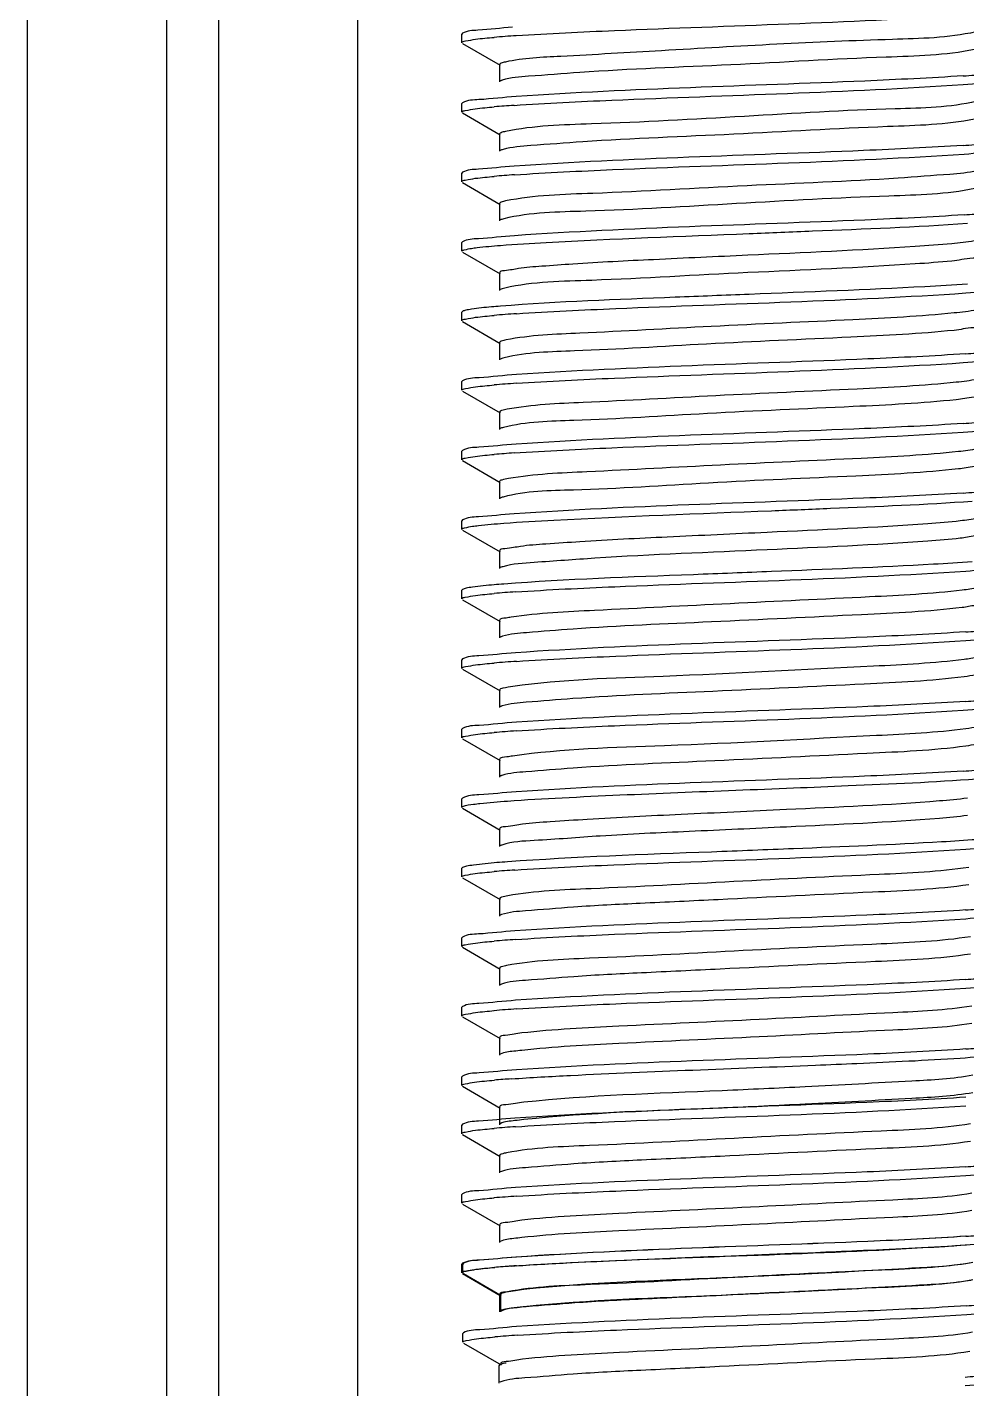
# Model space of a CAD drawing. Extents: x -409572 to -157272, y 600795 to 878326.
# Drawn here: x -397030.8 to -396829.7, y 820771.9 to 821063.4 of the extents above; entities that cross this region are included whole.
import ezdxf

# ---------------------------------------------------------------- set-up
doc = ezdxf.new("R2010")
doc.units = 0
doc.header["$LTSCALE"] = 1000
doc.header["$MEASUREMENT"] = 0
doc.layers.get('0').update_dxf_attribs({"linetype": 'CONTINUOUS'})

msp = doc.modelspace()

# ---------------------------------------------------------------- linework, layer by layer
at = {"linetype": 'CONTINUOUS'}
for p, q in [((-397030.76, 822308.34), (-397030.76, 819345.2)), ((-397000.99, 822308.34), (-397000.99, 819345.2)), ((-396989.83, 822308.34), (-396989.83, 819345.2)), ((-396960.07, 822308.34), (-396960.07, 819345.2)), ((-396937.6, 821062.09), (-396937.74, 821061.93)), ((-396937.74, 821060.07), (-396937.74, 821061.93)), ((-396937.74, 821060.07), (-396937.74, 821061.93)), ((-396937.6, 821059.91), (-396929.52, 821055.23)), ((-396929.69, 821055.42), (-396929.69, 821051.7)), ((-396937.6, 821047.21), (-396937.74, 821047.05)), ((-396937.74, 821045.19), (-396937.74, 821047.05)), ((-396937.74, 821045.19), (-396937.74, 821047.05)), ((-396937.6, 821045.03), (-396929.52, 821040.35)), ((-396929.69, 821040.54), (-396929.69, 821036.82)), ((-396937.6, 821032.33), (-396937.74, 821032.17)), ((-396937.74, 821030.31), (-396937.74, 821032.17)), ((-396937.74, 821030.31), (-396937.74, 821032.17)), ((-396937.6, 821030.14), (-396929.52, 821025.47)), ((-396929.69, 821025.65), (-396929.69, 821021.93)), ((-396937.6, 821017.45), (-396937.74, 821017.28)), ((-396937.74, 821015.42), (-396937.74, 821017.28)), ((-396937.74, 821015.42), (-396937.74, 821017.28)), ((-396937.6, 821015.26), (-396929.52, 821010.58)), ((-396929.69, 821010.77), (-396929.69, 821007.05)), ((-396937.6, 821002.56), (-396937.74, 821002.4)), ((-396937.74, 821000.54), (-396937.74, 821002.4)), ((-396937.74, 821000.54), (-396937.74, 821002.4)), ((-396937.6, 821000.38), (-396929.52, 820995.7)), ((-396929.69, 820995.89), (-396929.69, 820992.17)), ((-396937.6, 820987.68), (-396937.74, 820987.52)), ((-396937.74, 820985.66), (-396937.74, 820987.52)), ((-396937.74, 820985.66), (-396937.74, 820987.52)), ((-396937.6, 820985.49), (-396929.52, 820980.82)), ((-396929.69, 820981.01), (-396929.69, 820977.28)), ((-396937.6, 820972.8), (-396937.74, 820972.63)), ((-396937.74, 820970.77), (-396937.74, 820972.63)), ((-396937.74, 820970.77), (-396937.74, 820972.63)), ((-396937.6, 820970.61), (-396929.52, 820965.93)), ((-396929.69, 820966.12), (-396929.69, 820962.4)), ((-396937.6, 820957.91), (-396937.74, 820957.75)), ((-396937.74, 820955.89), (-396937.74, 820957.75)), ((-396937.74, 820955.89), (-396937.74, 820957.75)), ((-396937.6, 820955.73), (-396929.52, 820951.05)), ((-396929.69, 820951.24), (-396929.69, 820947.52)), ((-396937.6, 820943.03), (-396937.74, 820942.87)), ((-396937.74, 820941.01), (-396937.74, 820942.87)), ((-396937.74, 820941.01), (-396937.74, 820942.87)), ((-396937.6, 820940.84), (-396929.52, 820936.17)), ((-396929.69, 820936.36), (-396929.69, 820932.64)), ((-396937.6, 820928.15), (-396937.74, 820927.98)), ((-396937.74, 820926.12), (-396937.74, 820927.98)), ((-396937.74, 820926.12), (-396937.74, 820927.98)), ((-396937.6, 820925.96), (-396929.52, 820921.29)), ((-396929.69, 820921.47), (-396929.69, 820917.75)), ((-396937.6, 820913.26), (-396937.74, 820913.1)), ((-396937.74, 820911.24), (-396937.74, 820913.1)), ((-396937.74, 820911.24), (-396937.74, 820913.1)), ((-396937.6, 820911.08), (-396929.52, 820906.4)), ((-396929.69, 820906.59), (-396929.69, 820902.87)), ((-396937.6, 820898.38), (-396937.74, 820898.22)), ((-396937.74, 820896.36), (-396937.74, 820898.22)), ((-396937.74, 820896.36), (-396937.74, 820898.22)), ((-396937.6, 820896.2), (-396929.52, 820891.52)), ((-396929.69, 820891.71), (-396929.69, 820887.99)), ((-396937.6, 820883.5), (-396937.74, 820883.34)), ((-396937.74, 820881.48), (-396937.74, 820883.34)), ((-396937.74, 820881.48), (-396937.74, 820883.34)), ((-396937.6, 820881.31), (-396929.52, 820876.64)), ((-396929.69, 820876.82), (-396929.69, 820873.1)), ((-396929.24, 820873.42), (-396929.52, 820873.29)), ((-396937.6, 820868.62), (-396937.74, 820868.45)), ((-396937.74, 820866.59), (-396937.74, 820868.45)), ((-396937.74, 820866.59), (-396937.74, 820868.45)), ((-396937.6, 820866.43), (-396929.52, 820861.75)), ((-396929.69, 820861.94), (-396929.69, 820858.22)), ((-396929.26, 820858.52), (-396929.52, 820858.41)), ((-396937.6, 820853.73), (-396937.74, 820853.57)), ((-396937.74, 820851.71), (-396937.74, 820853.57)), ((-396937.74, 820851.71), (-396937.74, 820853.57)), ((-396937.6, 820851.55), (-396929.52, 820846.87)), ((-396929.69, 820847.06), (-396929.69, 820843.34)), ((-396937.6, 820838.85), (-396937.74, 820838.69)), ((-396937.74, 820836.83), (-396937.74, 820838.69)), ((-396937.74, 820836.83), (-396937.74, 820838.69)), ((-396937.6, 820836.66), (-396929.52, 820831.99)), ((-396929.69, 820832.18), (-396929.69, 820828.45)), ((-396937.6, 820828.53), (-396937.74, 820828.37)), ((-396937.74, 820826.51), (-396937.74, 820828.37)), ((-396937.74, 820826.51), (-396937.74, 820828.37)), ((-396937.6, 820826.35), (-396929.52, 820821.67)), ((-396929.69, 820821.86), (-396929.69, 820818.14)), ((-396929.26, 820818.44), (-396929.52, 820818.33)), ((-396937.6, 820813.65), (-396937.74, 820813.49)), ((-396937.74, 820811.63), (-396937.74, 820813.49)), ((-396937.74, 820811.63), (-396937.74, 820813.49)), ((-396937.6, 820811.46), (-396929.52, 820806.79)), ((-396929.69, 820806.97), (-396929.69, 820803.25)), ((-396937.6, 820798.77), (-396937.74, 820798.6)), ((-396937.74, 820796.74), (-396937.74, 820798.6)), ((-396937.74, 820796.74), (-396937.74, 820798.6)), ((-396937.41, 820798.77), (-396937.55, 820798.61)), ((-396937.55, 820796.75), (-396937.55, 820798.61)), ((-396937.55, 820796.75), (-396937.55, 820798.61)), ((-396937.6, 820796.58), (-396929.52, 820791.9)), ((-396937.41, 820796.58), (-396929.33, 820791.91)), ((-396929.69, 820792.09), (-396929.69, 820788.37)), ((-396929.49, 820792.1), (-396929.49, 820788.37)), ((-396929.07, 820788.68), (-396929.33, 820788.56)), ((-396937.41, 820783.89), (-396937.55, 820783.72)), ((-396937.55, 820781.86), (-396937.55, 820783.72)), ((-396937.55, 820781.86), (-396937.55, 820783.72)), ((-396937.41, 820781.7), (-396929.33, 820777.02)), ((-396929.81, 820776.85), (-396929.81, 820773.13)), ((-396929.39, 820773.43), (-396929.65, 820773.31))]:
    msp.add_line(p, q, dxfattribs=at)
for centre, radius, start, end in [((-396908.9, 820799.9), 262.24, 93.7629, 94.806), ((-396847.71, 821317.01), 264.6, 273.7391, 274.8053), ((-396909.48, 820792.32), 254.91, 93.8436, 94.8037), ((-396847.76, 821302.79), 265.27, 273.7327, 274.805), ((-396909.4, 820776.35), 256.01, 93.832, 94.8034), ((-396847.49, 821284.47), 261.81, 273.7674, 274.8061), ((-396908.81, 820739.27), 263.35, 93.7522, 94.8054), ((-396846.99, 821248.47), 255.57, 273.8366, 274.8035), ((-396908.91, 820725.62), 262.1, 93.7643, 94.806), ((-396847.72, 821242.74), 264.74, 273.7377, 274.8053), ((-396909.48, 820717.94), 254.88, 93.844, 94.8037), ((-396847.77, 821228.49), 265.38, 273.7316, 274.805), ((-396909.08, 820683.07), 260, 93.7865, 94.8061), ((-396847.04, 821189.59), 256.22, 273.8297, 274.8033), ((-396908.82, 820664.96), 263.23, 93.7533, 94.8055), ((-396846.99, 821174.09), 255.6, 273.8363, 274.8035), ((-396908.92, 820651.35), 261.96, 93.7658, 94.8061), ((-396847.73, 821168.47), 264.89, 273.7363, 274.8052), ((-396909.28, 820626.1), 257.43, 93.8141, 94.8058), ((-396847.05, 821130.15), 256.31, 273.8288, 274.8033), ((-396909.08, 820608.75), 259.9, 93.7876, 94.8061), ((-396847.04, 821115.19), 256.23, 273.8296, 274.8033), ((-396908.83, 820590.66), 263.12, 93.7545, 94.8055), ((-396846.99, 821099.71), 255.63, 273.8359, 274.8035), ((-396910.25, 820593.56), 245.28, 93.9506, 94.8036), ((-396909.08, 820568.67), 259.9, 93.7876, 94.8061), ((-396847.04, 821075.1), 256.23, 273.8296, 274.8033), ((-396908.83, 820550.58), 263.12, 93.7545, 94.8055), ((-396846.99, 821059.62), 255.63, 273.8359, 274.8035), ((-396910.25, 820553.48), 245.28, 93.9506, 94.8036), ((-396908.89, 820538.91), 259.9, 93.7876, 94.8061), ((-396846.85, 821045.34), 256.23, 273.8296, 274.8033), ((-396908.64, 820520.82), 263.12, 93.7545, 94.8055), ((-396847.17, 821030.09), 256.23, 273.8296, 274.8033)]:
    msp.add_arc(centre, radius, start, end, dxfattribs=at)
for points, knots in [([(-396926.11, 821061.58), (-396919.11, 821062.05), (-396887.22, 821063.58), (-396855.3, 821064.34), (-396830.45, 821066)], [0, 0, 0, 0, 0.219814, 1, 1, 1, 1]), ([(-396926.91, 821063.38), (-396929.38, 821063.21), (-396932.85, 821062.73), (-396936.63, 821062.65), (-396937.6, 821062.09)], [0, 0, 0, 0, 0.689661, 1, 1, 1, 1]), ([(-396937.74, 821060.07), (-396937.74, 821060.35), (-396936.29, 821060.52), (-396935.56, 821060.72), (-396934.83, 821060.82)], [0, 0, 0, 0, 0.271257, 1, 1, 1, 1]), ([(-396827.83, 821062.37), (-396833.64, 821061.07), (-396856.25, 821060.61), (-396885.75, 821058.9), (-396913.33, 821057.28), (-396924.55, 821056.76), (-396928.44, 821055.94)], [0, 0, 0, 0, 0.177164, 0.667524, 0.881863, 1, 1, 1, 1]), ([(-396828.07, 821058.6), (-396834.26, 821057.34), (-396851.78, 821056.95), (-396879.84, 821055.19), (-396905.44, 821054.32), (-396921.67, 821052.99), (-396927.28, 821052.61), (-396929.1, 821052.06)], [0, 0, 0, 0, 0.187313, 0.515693, 0.835167, 0.943815, 1, 1, 1, 1]), ([(-396928.44, 821055.94), (-396928.76, 821055.88), (-396929.13, 821055.79), (-396929.68, 821055.56), (-396929.68, 821055.42)], [0, 0, 0, 0, 0.704879, 1, 1, 1, 1]), ([(-396929.1, 821052.06), (-396929.18, 821052.03), (-396929.33, 821051.98), (-396929.47, 821051.92), (-396929.52, 821051.89)], [0, 0, 0, 0, 0.566993, 1, 1, 1, 1]), ([(-396926.57, 821046.66), (-396919.6, 821047.14), (-396887.57, 821048.68), (-396855.51, 821049.45), (-396830.49, 821051.11)], [0, 0, 0, 0, 0.218031, 1, 1, 1, 1]), ([(-396830.45, 821052.97), (-396837.48, 821052.51), (-396869.36, 821050.98), (-396901.29, 821050.22), (-396926.11, 821048.55)], [0, 0, 0, 0, 0.220557, 1, 1, 1, 1]), ([(-396830.49, 821051.11), (-396827.79, 821051.29), (-396824, 821051.82), (-396819.87, 821051.86), (-396818.82, 821052.47)], [0, 0, 0, 0, 0.69122, 1, 1, 1, 1]), ([(-396926.11, 821048.55), (-396928.77, 821048.38), (-396932.5, 821047.86), (-396936.57, 821047.81), (-396937.6, 821047.21)], [0, 0, 0, 0, 0.690963, 1, 1, 1, 1]), ([(-396937.74, 821045.19), (-396937.74, 821045.46), (-396936.32, 821045.64), (-396935.6, 821045.83), (-396934.89, 821045.92)], [0, 0, 0, 0, 0.271613, 1, 1, 1, 1]), ([(-396827.63, 821047.54), (-396833.27, 821046.14), (-396850.05, 821045.98), (-396877.42, 821044.25), (-396905.2, 821042.72), (-396922.39, 821042.32), (-396928.42, 821041.06)], [0, 0, 0, 0, 0.172802, 0.492825, 0.816897, 1, 1, 1, 1]), ([(-396828.02, 821043.73), (-396834.12, 821042.47), (-396851.46, 821042.09), (-396879.33, 821040.34), (-396904.86, 821039.43), (-396921.27, 821038.16), (-396927.01, 821037.74), (-396928.93, 821037.22)], [0, 0, 0, 0, 0.184784, 0.510672, 0.830509, 0.940967, 1, 1, 1, 1]), ([(-396928.42, 821041.06), (-396928.74, 821041), (-396929.12, 821040.91), (-396929.68, 821040.67), (-396929.68, 821040.54)], [0, 0, 0, 0, 0.705132, 1, 1, 1, 1]), ([(-396928.93, 821037.22), (-396929.05, 821037.19), (-396929.25, 821037.13), (-396929.45, 821037.05), (-396929.52, 821037.01)], [0, 0, 0, 0, 0.580357, 1, 1, 1, 1]), ([(-396830.49, 821038.09), (-396837.58, 821037.62), (-396869.6, 821036.08), (-396901.67, 821035.34), (-396926.57, 821033.64)], [0, 0, 0, 0, 0.221461, 1, 1, 1, 1]), ([(-396830.28, 821036.24), (-396827.63, 821036.42), (-396823.91, 821036.94), (-396819.85, 821036.99), (-396818.82, 821037.58)], [0, 0, 0, 0, 0.690907, 1, 1, 1, 1]), ([(-396926.57, 821033.64), (-396929.12, 821033.47), (-396932.7, 821032.97), (-396936.6, 821032.9), (-396937.6, 821032.33)], [0, 0, 0, 0, 0.690198, 1, 1, 1, 1]), ([(-396926.5, 821031.78), (-396919.5, 821032.26), (-396887.43, 821033.81), (-396855.32, 821034.56), (-396830.28, 821036.24)], [0, 0, 0, 0, 0.218602, 1, 1, 1, 1]), ([(-396937.74, 821030.31), (-396937.74, 821030.58), (-396936.31, 821030.75), (-396935.59, 821030.95), (-396934.87, 821031.04)], [0, 0, 0, 0, 0.271515, 1, 1, 1, 1]), ([(-396827.44, 821032.7), (-396829.34, 821032.18), (-396835.05, 821031.77), (-396851.41, 821030.48), (-396876.96, 821029.58), (-396904.88, 821027.83), (-396922.26, 821027.45), (-396928.39, 821026.19)], [0, 0, 0, 0, 0.058314, 0.16832, 0.488078, 0.814598, 1, 1, 1, 1]), ([(-396827.99, 821028.85), (-396834.01, 821027.59), (-396851.15, 821027.19), (-396878.87, 821025.66), (-396906.25, 821023.96), (-396923.05, 821023.76), (-396928.74, 821022.39)], [0, 0, 0, 0, 0.182564, 0.506012, 0.826068, 1, 1, 1, 1]), ([(-396928.39, 821026.19), (-396928.72, 821026.12), (-396929.11, 821026.03), (-396929.68, 821025.79), (-396929.68, 821025.65)], [0, 0, 0, 0, 0.705784, 1, 1, 1, 1]), ([(-396928.74, 821022.39), (-396928.9, 821022.35), (-396929.17, 821022.28), (-396929.43, 821022.18), (-396929.52, 821022.12)], [0, 0, 0, 0, 0.591995, 1, 1, 1, 1]), ([(-396830.28, 821023.22), (-396837.35, 821022.75), (-396869.43, 821021.21), (-396901.54, 821020.46), (-396926.5, 821018.76)], [0, 0, 0, 0, 0.220602, 1, 1, 1, 1]), ([(-396929.51, 821016.68), (-396926.23, 821016.94), (-396908.5, 821018), (-396890.74, 821018.64), (-396876.26, 821019.22)], [0, 0, 0, 0, 0.184687, 1, 1, 1, 1]), ([(-396876.26, 821019.22), (-396871.73, 821019.4), (-396856.15, 821020.04), (-396840.55, 821020.65), (-396829.51, 821021.41)], [0, 0, 0, 0, 0.290468, 1, 1, 1, 1]), ([(-396937.74, 821015.42), (-396937.74, 821015.62), (-396936.75, 821015.83), (-396936.2, 821015.97), (-396935.68, 821016.05)], [0, 0, 0, 0, 0.277625, 1, 1, 1, 1]), ([(-396926.5, 821018.76), (-396929.07, 821018.59), (-396932.67, 821018.09), (-396936.6, 821018.02), (-396937.6, 821017.45)], [0, 0, 0, 0, 0.690304, 1, 1, 1, 1]), ([(-396935.68, 821016.05), (-396935.29, 821016.11), (-396933.24, 821016.38), (-396931.18, 821016.55), (-396929.51, 821016.68)], [0, 0, 0, 0, 0.190334, 1, 1, 1, 1]), ([(-396832.89, 821017.04), (-396835.5, 821016.79), (-396850.03, 821015.73), (-396864.59, 821015.12), (-396876.53, 821014.57)], [0, 0, 0, 0, 0.179859, 1, 1, 1, 1]), ([(-396827.28, 821017.87), (-396827.56, 821017.78), (-396829.41, 821017.37), (-396831.3, 821017.2), (-396832.89, 821017.04)], [0, 0, 0, 0, 0.153321, 1, 1, 1, 1]), ([(-396876.53, 821014.57), (-396883.26, 821014.26), (-396895.72, 821013.68), (-396910.56, 821012.95), (-396920, 821012.24), (-396925.21, 821011.88), (-396927.65, 821011.32), (-396929.68, 821011.15), (-396929.68, 821010.77)], [0, 0, 0, 0, 0.37902, 0.702957, 0.82783, 0.920921, 0.978777, 1, 1, 1, 1]), ([(-396832.89, 821013.32), (-396835.5, 821013.07), (-396850.03, 821012.01), (-396864.59, 821011.4), (-396876.53, 821010.85)], [0, 0, 0, 0, 0.179859, 1, 1, 1, 1]), ([(-396826.74, 821014.49), (-396826.73, 821013.94), (-396829.92, 821013.95), (-396831.36, 821013.47), (-396832.89, 821013.32)], [0, 0, 0, 0, 0.264851, 1, 1, 1, 1]), ([(-396876.53, 821010.85), (-396887.67, 821010.34), (-396904.95, 821009.15), (-396922.49, 821008.9), (-396928.57, 821007.55)], [0, 0, 0, 0, 0.641833, 1, 1, 1, 1]), ([(-396928.57, 821007.55), (-396928.77, 821007.5), (-396929.09, 821007.42), (-396929.41, 821007.31), (-396929.52, 821007.24)], [0, 0, 0, 0, 0.600683, 1, 1, 1, 1]), ([(-396829.51, 821008.39), (-396832.56, 821008.18), (-396848.13, 821007.29), (-396863.73, 821006.7), (-396876.26, 821006.2)], [0, 0, 0, 0, 0.195815, 1, 1, 1, 1]), ([(-396829.89, 821006.5), (-396827.33, 821006.68), (-396823.73, 821007.18), (-396819.82, 821007.24), (-396818.82, 821007.82)], [0, 0, 0, 0, 0.690247, 1, 1, 1, 1]), ([(-396876.26, 821006.2), (-396881.53, 821005.99), (-396899.29, 821005.26), (-396917.05, 821004.64), (-396929.51, 821003.66)], [0, 0, 0, 0, 0.296913, 1, 1, 1, 1]), ([(-396926.05, 821002.05), (-396918.97, 821002.52), (-396886.92, 821004.06), (-396854.83, 821004.8), (-396829.89, 821006.5)], [0, 0, 0, 0, 0.220973, 1, 1, 1, 1]), ([(-396935.68, 821003.03), (-396936.09, 821002.96), (-396936.74, 821002.84), (-396937.39, 821002.68), (-396937.6, 821002.56)], [0, 0, 0, 0, 0.636492, 1, 1, 1, 1]), ([(-396929.51, 821003.66), (-396930.14, 821003.61), (-396932.2, 821003.44), (-396934.27, 821003.24), (-396935.68, 821003.03)], [0, 0, 0, 0, 0.308662, 1, 1, 1, 1]), ([(-396832.41, 821002.21), (-396839.61, 821001.48), (-396856.94, 821000.59), (-396883.65, 820999.44), (-396908.35, 820997.98), (-396923.09, 820997.47), (-396928.28, 820996.44)], [0, 0, 0, 0, 0.225861, 0.54177, 0.834708, 1, 1, 1, 1]), ([(-396826.9, 821003.14), (-396827.1, 821003.03), (-396828.93, 821002.53), (-396830.78, 821002.37), (-396832.41, 821002.21)], [0, 0, 0, 0, 0.12359, 1, 1, 1, 1]), ([(-396937.74, 821000.54), (-396937.74, 821000.82), (-396936.28, 821000.99), (-396935.55, 821001.19), (-396934.81, 821001.29)], [0, 0, 0, 0, 0.271161, 1, 1, 1, 1]), ([(-396832.41, 820998.49), (-396839.76, 820997.75), (-396857.43, 820996.84), (-396884.54, 820995.72), (-396909.19, 820994.1), (-396923.8, 820993.8), (-396928.72, 820992.63)], [0, 0, 0, 0, 0.229569, 0.549908, 0.842706, 1, 1, 1, 1]), ([(-396826.74, 820999.61), (-396826.73, 820999.09), (-396829.66, 820999.06), (-396830.99, 820998.63), (-396832.41, 820998.49)], [0, 0, 0, 0, 0.265506, 1, 1, 1, 1]), ([(-396928.28, 820996.44), (-396928.64, 820996.37), (-396929.05, 820996.28), (-396929.68, 820996.04), (-396929.68, 820995.89)], [0, 0, 0, 0, 0.707927, 1, 1, 1, 1]), ([(-396829.89, 820993.48), (-396836.88, 820993), (-396868.93, 820991.46), (-396901.02, 820990.7), (-396926.05, 820989.03)], [0, 0, 0, 0, 0.218362, 1, 1, 1, 1]), ([(-396830.46, 820991.58), (-396827.76, 820991.76), (-396823.99, 820992.28), (-396819.87, 820992.33), (-396818.82, 820992.93)], [0, 0, 0, 0, 0.691176, 1, 1, 1, 1]), ([(-396928.72, 820992.63), (-396928.88, 820992.59), (-396929.16, 820992.52), (-396929.42, 820992.41), (-396929.52, 820992.36)], [0, 0, 0, 0, 0.592962, 1, 1, 1, 1]), ([(-396926.12, 820987.16), (-396919.12, 820987.63), (-396887.23, 820989.16), (-396855.31, 820989.93), (-396830.46, 820991.58)], [0, 0, 0, 0, 0.219771, 1, 1, 1, 1]), ([(-396926.05, 820989.03), (-396928.72, 820988.85), (-396932.47, 820988.33), (-396936.56, 820988.28), (-396937.6, 820987.68)], [0, 0, 0, 0, 0.691058, 1, 1, 1, 1]), ([(-396831.95, 820987.37), (-396839, 820986.63), (-396856.17, 820985.76), (-396882.79, 820984.58), (-396907.72, 820983.16), (-396922.7, 820982.59), (-396928.06, 820981.6)], [0, 0, 0, 0, 0.220957, 0.535192, 0.830069, 1, 1, 1, 1]), ([(-396826.9, 820988.26), (-396827.08, 820988.15), (-396828.75, 820987.68), (-396830.46, 820987.53), (-396831.95, 820987.37)], [0, 0, 0, 0, 0.125811, 1, 1, 1, 1]), ([(-396937.74, 820985.66), (-396937.74, 820985.93), (-396936.29, 820986.11), (-396935.56, 820986.31), (-396934.83, 820986.4)], [0, 0, 0, 0, 0.271269, 1, 1, 1, 1]), ([(-396826.74, 820984.73), (-396826.73, 820984.25), (-396829.41, 820984.18), (-396830.65, 820983.79), (-396831.95, 820983.65)], [0, 0, 0, 0, 0.266267, 1, 1, 1, 1]), ([(-396928.06, 820981.6), (-396928.47, 820981.53), (-396928.94, 820981.42), (-396929.68, 820981.17), (-396929.68, 820981.01)], [0, 0, 0, 0, 0.7122, 1, 1, 1, 1]), ([(-396831.95, 820983.65), (-396839.27, 820982.88), (-396857.03, 820981.98), (-396884.35, 820980.87), (-396909.2, 820979.17), (-396923.95, 820978.96), (-396928.84, 820977.72)], [0, 0, 0, 0, 0.227343, 0.549346, 0.844044, 1, 1, 1, 1]), ([(-396830.46, 820978.56), (-396837.49, 820978.09), (-396869.37, 820976.56), (-396901.29, 820975.8), (-396926.12, 820974.14)], [0, 0, 0, 0, 0.2206, 1, 1, 1, 1]), ([(-396928.84, 820977.72), (-396928.98, 820977.68), (-396929.21, 820977.61), (-396929.43, 820977.52), (-396929.52, 820977.47)], [0, 0, 0, 0, 0.585894, 1, 1, 1, 1]), ([(-396926.57, 820972.25), (-396919.6, 820972.72), (-396887.57, 820974.27), (-396855.51, 820975.03), (-396830.5, 820976.7)], [0, 0, 0, 0, 0.218012, 1, 1, 1, 1]), ([(-396830.5, 820976.7), (-396827.79, 820976.88), (-396824, 820977.4), (-396819.87, 820977.45), (-396818.82, 820978.05)], [0, 0, 0, 0, 0.69123, 1, 1, 1, 1]), ([(-396926.12, 820974.14), (-396928.78, 820973.96), (-396932.5, 820973.44), (-396936.57, 820973.39), (-396937.6, 820972.8)], [0, 0, 0, 0, 0.69095, 1, 1, 1, 1]), ([(-396831.5, 820972.54), (-396838.4, 820971.78), (-396855.38, 820970.92), (-396881.88, 820969.72), (-396907.03, 820968.34), (-396922.25, 820967.72), (-396927.79, 820966.77)], [0, 0, 0, 0, 0.215853, 0.528156, 0.824971, 1, 1, 1, 1]), ([(-396826.9, 820973.38), (-396827.07, 820973.28), (-396828.59, 820972.83), (-396830.15, 820972.68), (-396831.5, 820972.54)], [0, 0, 0, 0, 0.128207, 1, 1, 1, 1]), ([(-396937.74, 820970.77), (-396937.74, 820971.04), (-396936.32, 820971.22), (-396935.6, 820971.42), (-396934.89, 820971.51)], [0, 0, 0, 0, 0.271616, 1, 1, 1, 1]), ([(-396826.73, 820969.84), (-396826.73, 820969.41), (-396829.17, 820969.29), (-396830.31, 820968.95), (-396831.5, 820968.82)], [0, 0, 0, 0, 0.267184, 1, 1, 1, 1]), ([(-396927.79, 820966.77), (-396928.27, 820966.69), (-396928.8, 820966.56), (-396929.68, 820966.31), (-396929.69, 820966.12)], [0, 0, 0, 0, 0.716288, 1, 1, 1, 1]), ([(-396831.5, 820968.82), (-396838.78, 820968.02), (-396856.61, 820967.12), (-396884.12, 820966.01), (-396909.17, 820964.23), (-396924.06, 820964.12), (-396928.93, 820962.81)], [0, 0, 0, 0, 0.224873, 0.548357, 0.845013, 1, 1, 1, 1]), ([(-396830.5, 820963.67), (-396837.58, 820963.2), (-396869.61, 820961.67), (-396901.67, 820960.92), (-396926.57, 820959.23)], [0, 0, 0, 0, 0.221489, 1, 1, 1, 1]), ([(-396928.93, 820962.81), (-396929.05, 820962.78), (-396929.25, 820962.72), (-396929.45, 820962.63), (-396929.52, 820962.59)], [0, 0, 0, 0, 0.579461, 1, 1, 1, 1]), ([(-396871.49, 820959.88), (-396867.27, 820960.05), (-396852.95, 820960.64), (-396838.62, 820961.22), (-396828.54, 820961.95)], [0, 0, 0, 0, 0.294536, 1, 1, 1, 1]), ([(-396926.57, 820959.23), (-396929.12, 820959.05), (-396932.7, 820958.56), (-396936.6, 820958.49), (-396937.6, 820957.91)], [0, 0, 0, 0, 0.690195, 1, 1, 1, 1]), ([(-396928.77, 820957.21), (-396925.2, 820957.48), (-396906.11, 820958.58), (-396887.01, 820959.26), (-396871.49, 820959.88)], [0, 0, 0, 0, 0.18765, 1, 1, 1, 1]), ([(-396831.08, 820957.7), (-396833.39, 820957.44), (-396847.14, 820956.34), (-396860.93, 820955.76), (-396872.4, 820955.23)], [0, 0, 0, 0, 0.168264, 1, 1, 1, 1]), ([(-396826.9, 820958.49), (-396827.06, 820958.4), (-396828.43, 820957.98), (-396829.85, 820957.84), (-396831.08, 820957.7)], [0, 0, 0, 0, 0.130748, 1, 1, 1, 1]), ([(-396937.74, 820955.89), (-396937.74, 820956.11), (-396936.64, 820956.31), (-396936.05, 820956.46), (-396935.48, 820956.55)], [0, 0, 0, 0, 0.275706, 1, 1, 1, 1]), ([(-396935.48, 820956.55), (-396935.05, 820956.61), (-396932.82, 820956.89), (-396930.59, 820957.07), (-396928.77, 820957.21)], [0, 0, 0, 0, 0.190818, 1, 1, 1, 1]), ([(-396872.4, 820955.23), (-396879.54, 820954.9), (-396892.86, 820954.28), (-396908.78, 820953.52), (-396919.04, 820952.77), (-396924.77, 820952.42), (-396927.43, 820951.79), (-396929.68, 820951.65), (-396929.69, 820951.24)], [0, 0, 0, 0, 0.372666, 0.697897, 0.824569, 0.919388, 0.97842, 1, 1, 1, 1]), ([(-396826.73, 820954.96), (-396826.73, 820954.56), (-396828.94, 820954.42), (-396829.99, 820954.1), (-396831.08, 820953.98)], [0, 0, 0, 0, 0.268221, 1, 1, 1, 1]), ([(-396831.08, 820953.98), (-396833.39, 820953.72), (-396847.14, 820952.62), (-396860.93, 820952.04), (-396872.4, 820951.51)], [0, 0, 0, 0, 0.168264, 1, 1, 1, 1]), ([(-396872.4, 820951.51), (-396884.69, 820950.94), (-396901.37, 820950.36), (-396920.17, 820948.91), (-396926.84, 820948.52), (-396929.01, 820947.9)], [0, 0, 0, 0, 0.650517, 0.880557, 1, 1, 1, 1]), ([(-396828.54, 820948.93), (-396831.3, 820948.73), (-396845.61, 820947.88), (-396859.93, 820947.32), (-396871.49, 820946.86)], [0, 0, 0, 0, 0.19327, 1, 1, 1, 1]), ([(-396929.01, 820947.9), (-396929.11, 820947.87), (-396929.28, 820947.82), (-396929.45, 820947.75), (-396929.52, 820947.71)], [0, 0, 0, 0, 0.573615, 1, 1, 1, 1]), ([(-396871.49, 820946.86), (-396877.06, 820946.63), (-396896.16, 820945.85), (-396915.27, 820945.2), (-396928.77, 820944.18)], [0, 0, 0, 0, 0.291869, 1, 1, 1, 1]), ([(-396926.25, 820942.5), (-396919.19, 820942.98), (-396887.08, 820944.52), (-396854.93, 820945.27), (-396829.93, 820946.97)], [0, 0, 0, 0, 0.220168, 1, 1, 1, 1]), ([(-396829.93, 820946.97), (-396827.36, 820947.14), (-396823.75, 820947.64), (-396819.82, 820947.71), (-396818.82, 820948.29)], [0, 0, 0, 0, 0.69031, 1, 1, 1, 1]), ([(-396935.48, 820943.52), (-396935.94, 820943.46), (-396936.65, 820943.33), (-396937.37, 820943.16), (-396937.6, 820943.03)], [0, 0, 0, 0, 0.640469, 1, 1, 1, 1]), ([(-396928.77, 820944.18), (-396929.46, 820944.13), (-396931.7, 820943.95), (-396933.94, 820943.75), (-396935.48, 820943.52)], [0, 0, 0, 0, 0.308073, 1, 1, 1, 1]), ([(-396826.9, 820943.61), (-396827.05, 820943.52), (-396828.28, 820943.13), (-396829.57, 820943), (-396830.67, 820942.87)], [0, 0, 0, 0, 0.133548, 1, 1, 1, 1]), ([(-396937.74, 820941.01), (-396937.74, 820941.28), (-396936.31, 820941.46), (-396935.58, 820941.65), (-396934.85, 820941.75)], [0, 0, 0, 0, 0.271401, 1, 1, 1, 1]), ([(-396830.67, 820942.87), (-396837.26, 820942.08), (-396853.83, 820941.25), (-396880.06, 820940.02), (-396905.61, 820938.69), (-396921.29, 820937.98), (-396927.2, 820937.1)], [0, 0, 0, 0, 0.205692, 0.514145, 0.814818, 1, 1, 1, 1]), ([(-396830.67, 820939.14), (-396837.83, 820938.29), (-396855.76, 820937.46), (-396883.51, 820936.05), (-396907.45, 820935.11), (-396922.3, 820933.89), (-396927.4, 820933.5), (-396929.07, 820933)], [0, 0, 0, 0, 0.219299, 0.545275, 0.845986, 0.946989, 1, 1, 1, 1]), ([(-396826.73, 820940.08), (-396826.73, 820939.71), (-396828.72, 820939.54), (-396829.69, 820939.26), (-396830.67, 820939.14)], [0, 0, 0, 0, 0.269573, 1, 1, 1, 1]), ([(-396927.2, 820937.1), (-396927.56, 820937.04), (-396928.27, 820936.84), (-396929.68, 820936.86), (-396929.69, 820936.36)], [0, 0, 0, 0, 0.420943, 1, 1, 1, 1]), ([(-396929.07, 820933), (-396929.16, 820932.98), (-396929.31, 820932.92), (-396929.46, 820932.86), (-396929.52, 820932.82)], [0, 0, 0, 0, 0.56834, 1, 1, 1, 1]), ([(-396829.93, 820933.95), (-396836.94, 820933.47), (-396869.05, 820931.92), (-396901.2, 820931.17), (-396926.25, 820929.48)], [0, 0, 0, 0, 0.218828, 1, 1, 1, 1]), ([(-396926.05, 820927.63), (-396918.98, 820928.11), (-396886.92, 820929.64), (-396854.83, 820930.39), (-396829.89, 820932.09)], [0, 0, 0, 0, 0.220945, 1, 1, 1, 1]), ([(-396829.89, 820932.09), (-396827.33, 820932.26), (-396823.74, 820932.76), (-396819.82, 820932.83), (-396818.82, 820933.4)], [0, 0, 0, 0, 0.69025, 1, 1, 1, 1]), ([(-396926.25, 820929.48), (-396928.88, 820929.3), (-396932.56, 820928.79), (-396936.58, 820928.74), (-396937.6, 820928.15)], [0, 0, 0, 0, 0.690745, 1, 1, 1, 1]), ([(-396826.9, 820928.73), (-396827.03, 820928.65), (-396828.14, 820928.28), (-396829.29, 820928.15), (-396830.28, 820928.03)], [0, 0, 0, 0, 0.136537, 1, 1, 1, 1]), ([(-396937.74, 820926.12), (-396937.74, 820926.4), (-396936.28, 820926.58), (-396935.55, 820926.78), (-396934.81, 820926.87)], [0, 0, 0, 0, 0.27117, 1, 1, 1, 1]), ([(-396830.28, 820928.03), (-396836.7, 820927.22), (-396858.2, 820926.2), (-396890.36, 820924.38), (-396916.21, 820923.76), (-396926.87, 820922.26)], [0, 0, 0, 0, 0.200632, 0.666276, 1, 1, 1, 1]), ([(-396830.28, 820924.31), (-396837.37, 820923.42), (-396855.32, 820922.61), (-396883.19, 820921.17), (-396907.37, 820920.25), (-396922.34, 820918.99), (-396927.47, 820918.62), (-396929.12, 820918.1)], [0, 0, 0, 0, 0.216257, 0.543315, 0.846143, 0.947493, 1, 1, 1, 1]), ([(-396826.73, 820925.19), (-396826.73, 820924.86), (-396828.51, 820924.67), (-396829.39, 820924.42), (-396830.28, 820924.31)], [0, 0, 0, 0, 0.271092, 1, 1, 1, 1]), ([(-396926.87, 820922.26), (-396927.58, 820922.16), (-396928.3, 820921.97), (-396929.69, 820921.74), (-396929.69, 820921.47)], [0, 0, 0, 0, 0.724965, 1, 1, 1, 1]), ([(-396929.12, 820918.1), (-396929.2, 820918.08), (-396929.34, 820918.03), (-396929.47, 820917.97), (-396929.52, 820917.94)], [0, 0, 0, 0, 0.563561, 1, 1, 1, 1]), ([(-396926.13, 820912.75), (-396919.13, 820913.22), (-396887.24, 820914.75), (-396855.32, 820915.51), (-396830.47, 820917.17)], [0, 0, 0, 0, 0.219727, 1, 1, 1, 1]), ([(-396829.89, 820919.07), (-396836.88, 820918.59), (-396868.94, 820917.04), (-396901.03, 820916.28), (-396926.05, 820914.61)], [0, 0, 0, 0, 0.21838, 1, 1, 1, 1]), ([(-396830.47, 820917.17), (-396827.77, 820917.35), (-396823.99, 820917.87), (-396819.87, 820917.92), (-396818.82, 820918.52)], [0, 0, 0, 0, 0.691188, 1, 1, 1, 1]), ([(-396926.05, 820914.61), (-396928.73, 820914.43), (-396932.47, 820913.91), (-396936.56, 820913.86), (-396937.6, 820913.26)], [0, 0, 0, 0, 0.691048, 1, 1, 1, 1]), ([(-396937.74, 820911.24), (-396937.74, 820911.52), (-396936.29, 820911.69), (-396935.56, 820911.89), (-396934.83, 820911.98)], [0, 0, 0, 0, 0.27128, 1, 1, 1, 1]), ([(-396829.92, 820913.19), (-396836.25, 820912.35), (-396857.79, 820911.35), (-396890.08, 820909.49), (-396916.16, 820908.9), (-396926.92, 820907.37)], [0, 0, 0, 0, 0.197296, 0.66439, 1, 1, 1, 1]), ([(-396826.9, 820913.84), (-396827.02, 820913.77), (-396828.01, 820913.43), (-396829.04, 820913.31), (-396829.92, 820913.19)], [0, 0, 0, 0, 0.139781, 1, 1, 1, 1]), ([(-396829.92, 820909.47), (-396836.92, 820908.54), (-396854.88, 820907.77), (-396882.86, 820906.29), (-396907.27, 820905.38), (-396922.37, 820904.09), (-396927.52, 820903.74), (-396929.17, 820903.21)], [0, 0, 0, 0, 0.213061, 0.541106, 0.846102, 0.947882, 1, 1, 1, 1]), ([(-396826.73, 820910.31), (-396826.73, 820910.01), (-396828.31, 820909.8), (-396829.12, 820909.58), (-396829.92, 820909.47)], [0, 0, 0, 0, 0.272864, 1, 1, 1, 1]), ([(-396926.92, 820907.37), (-396927.32, 820907.31), (-396928.1, 820907.09), (-396929.69, 820907.15), (-396929.69, 820906.59)], [0, 0, 0, 0, 0.421903, 1, 1, 1, 1]), ([(-396929.17, 820903.21), (-396929.24, 820903.18), (-396929.36, 820903.14), (-396929.47, 820903.09), (-396929.52, 820903.06)], [0, 0, 0, 0, 0.559243, 1, 1, 1, 1]), ([(-396830.47, 820904.14), (-396837.5, 820903.68), (-396869.38, 820902.15), (-396901.3, 820901.39), (-396926.13, 820899.72)], [0, 0, 0, 0, 0.220644, 1, 1, 1, 1]), ([(-396866.76, 820900.54), (-396862.86, 820900.7), (-396849.81, 820901.25), (-396836.74, 820901.8), (-396827.6, 820902.49)], [0, 0, 0, 0, 0.298277, 1, 1, 1, 1]), ([(-396926.13, 820899.72), (-396928.78, 820899.55), (-396932.51, 820899.03), (-396936.57, 820898.98), (-396937.6, 820898.38)], [0, 0, 0, 0, 0.690938, 1, 1, 1, 1]), ([(-396927.99, 820897.73), (-396924.1, 820898.02), (-396903.7, 820899.15), (-396883.28, 820899.87), (-396866.76, 820900.54)], [0, 0, 0, 0, 0.190978, 1, 1, 1, 1]), ([(-396937.74, 820896.36), (-396937.74, 820896.44), (-396936.86, 820896.99), (-396936.05, 820896.94), (-396935.26, 820897.04)], [0, 0, 0, 0, 0.088833, 1, 1, 1, 1]), ([(-396935.26, 820897.04), (-396934.8, 820897.11), (-396932.38, 820897.4), (-396929.96, 820897.59), (-396927.99, 820897.73)], [0, 0, 0, 0, 0.191282, 1, 1, 1, 1]), ([(-396829.57, 820898.36), (-396831.56, 820898.08), (-396844.46, 820896.94), (-396857.39, 820896.4), (-396868.31, 820895.89)], [0, 0, 0, 0, 0.155236, 1, 1, 1, 1]), ([(-396868.31, 820895.89), (-396875.81, 820895.53), (-396889.98, 820894.88), (-396906.96, 820894.1), (-396918.05, 820893.31), (-396924.31, 820892.95), (-396927.19, 820892.26), (-396929.69, 820892.16), (-396929.69, 820891.71)], [0, 0, 0, 0, 0.365862, 0.692448, 0.821022, 0.917724, 0.97803, 1, 1, 1, 1]), ([(-396829.57, 820894.64), (-396831.56, 820894.36), (-396844.46, 820893.22), (-396857.39, 820892.68), (-396868.31, 820892.17)], [0, 0, 0, 0, 0.155236, 1, 1, 1, 1]), ([(-396868.31, 820892.17), (-396875.24, 820891.84), (-396888.51, 820891.21), (-396906.54, 820890.46), (-396919.82, 820889.33), (-396926.99, 820889.06), (-396929.2, 820888.31)], [0, 0, 0, 0, 0.341185, 0.653122, 0.885228, 1, 1, 1, 1]), ([(-396929.2, 820888.31), (-396929.27, 820888.29), (-396929.37, 820888.25), (-396929.48, 820888.2), (-396929.52, 820888.18)], [0, 0, 0, 0, 0.555338, 1, 1, 1, 1]), ([(-396827.6, 820889.46), (-396830.09, 820889.28), (-396843.13, 820888.46), (-396856.19, 820887.94), (-396866.76, 820887.52)], [0, 0, 0, 0, 0.190944, 1, 1, 1, 1]), ([(-396829.93, 820887.44), (-396827.36, 820887.61), (-396823.75, 820888.11), (-396819.82, 820888.18), (-396818.82, 820888.75)], [0, 0, 0, 0, 0.690319, 1, 1, 1, 1]), ([(-396866.76, 820887.52), (-396872.6, 820887.28), (-396893.02, 820886.45), (-396913.45, 820885.77), (-396927.99, 820884.71)], [0, 0, 0, 0, 0.286355, 1, 1, 1, 1]), ([(-396926.4, 820882.96), (-396919.35, 820883.44), (-396887.2, 820884.99), (-396855, 820885.73), (-396829.93, 820887.44)], [0, 0, 0, 0, 0.219568, 1, 1, 1, 1]), ([(-396937.74, 820881.48), (-396937.74, 820881.75), (-396936.32, 820881.92), (-396935.6, 820882.12), (-396934.88, 820882.21)], [0, 0, 0, 0, 0.271559, 1, 1, 1, 1]), ([(-396935.26, 820884.02), (-396935.77, 820883.95), (-396936.55, 820883.82), (-396937.35, 820883.64), (-396937.6, 820883.5)], [0, 0, 0, 0, 0.644209, 1, 1, 1, 1]), ([(-396927.99, 820884.71), (-396928.74, 820884.66), (-396931.17, 820884.47), (-396933.59, 820884.25), (-396935.26, 820884.02)], [0, 0, 0, 0, 0.307497, 1, 1, 1, 1]), ([(-396829.24, 820883.52), (-396835.6, 820882.57), (-396852.43, 820881.85), (-396879.38, 820880.52), (-396905.84, 820879.07), (-396922.06, 820878.49), (-396927.94, 820877.44)], [0, 0, 0, 0, 0.195167, 0.509727, 0.818873, 1, 1, 1, 1]), ([(-396829.24, 820879.8), (-396836.05, 820878.79), (-396854, 820878.08), (-396877.43, 820876.86), (-396898.75, 820875.85), (-396912.54, 820875.19), (-396922.38, 820874.31), (-396927.61, 820873.98), (-396929.24, 820873.42)], [0, 0, 0, 0, 0.206258, 0.536041, 0.702749, 0.845523, 0.948379, 1, 1, 1, 1]), ([(-396927.94, 820877.44), (-396928.38, 820877.36), (-396928.87, 820877.25), (-396929.69, 820877), (-396929.69, 820876.82)], [0, 0, 0, 0, 0.714515, 1, 1, 1, 1]), ([(-396829.93, 820874.41), (-396836.97, 820873.94), (-396869.13, 820872.39), (-396901.32, 820871.64), (-396926.4, 820869.94)], [0, 0, 0, 0, 0.219101, 1, 1, 1, 1]), ([(-396829.93, 820872.55), (-396827.36, 820872.73), (-396823.75, 820873.23), (-396819.82, 820873.3), (-396818.82, 820873.87)], [0, 0, 0, 0, 0.690311, 1, 1, 1, 1]), ([(-396926.25, 820868.09), (-396919.19, 820868.56), (-396887.08, 820870.11), (-396854.94, 820870.85), (-396829.93, 820872.55)], [0, 0, 0, 0, 0.220145, 1, 1, 1, 1]), ([(-396937.74, 820866.59), (-396937.74, 820866.86), (-396936.31, 820867.04), (-396935.58, 820867.24), (-396934.86, 820867.33)], [0, 0, 0, 0, 0.271407, 1, 1, 1, 1]), ([(-396926.4, 820869.94), (-396929, 820869.76), (-396932.63, 820869.26), (-396936.59, 820869.2), (-396937.6, 820868.62)], [0, 0, 0, 0, 0.690488, 1, 1, 1, 1]), ([(-396828.93, 820868.69), (-396835.24, 820867.68), (-396852.16, 820867), (-396879.33, 820865.64), (-396906, 820864.15), (-396922.34, 820863.63), (-396928.17, 820862.52)], [0, 0, 0, 0, 0.192752, 0.509476, 0.820909, 1, 1, 1, 1]), ([(-396828.93, 820864.97), (-396835.64, 820863.9), (-396853.56, 820863.24), (-396877.01, 820861.99), (-396898.51, 820860.98), (-396912.45, 820860.32), (-396922.36, 820859.41), (-396927.64, 820859.11), (-396929.26, 820858.52)], [0, 0, 0, 0, 0.202669, 0.533226, 0.70113, 0.845024, 0.948509, 1, 1, 1, 1]), ([(-396928.17, 820862.52), (-396928.55, 820862.44), (-396928.99, 820862.34), (-396929.69, 820862.1), (-396929.69, 820861.94)], [0, 0, 0, 0, 0.71086, 1, 1, 1, 1]), ([(-396829.93, 820859.53), (-396836.95, 820859.05), (-396869.05, 820857.51), (-396901.2, 820856.75), (-396926.25, 820855.07)], [0, 0, 0, 0, 0.21884, 1, 1, 1, 1]), ([(-396829.89, 820857.67), (-396827.33, 820857.85), (-396823.74, 820858.35), (-396819.82, 820858.41), (-396818.82, 820858.99)], [0, 0, 0, 0, 0.690253, 1, 1, 1, 1]), ([(-396926.06, 820853.22), (-396918.99, 820853.69), (-396886.93, 820855.23), (-396854.84, 820855.97), (-396829.89, 820857.67)], [0, 0, 0, 0, 0.220917, 1, 1, 1, 1]), ([(-396926.25, 820855.07), (-396928.88, 820854.89), (-396932.56, 820854.38), (-396936.58, 820854.32), (-396937.6, 820853.73)], [0, 0, 0, 0, 0.690736, 1, 1, 1, 1]), ([(-396828.64, 820853.85), (-396834.2, 820852.9), (-396849.42, 820852.28), (-396874.58, 820850.9), (-396901.08, 820849.7), (-396918.05, 820848.84), (-396924.94, 820848.08)], [0, 0, 0, 0, 0.175288, 0.472203, 0.784406, 1, 1, 1, 1]), ([(-396937.74, 820851.71), (-396937.74, 820851.98), (-396936.28, 820852.16), (-396935.55, 820852.36), (-396934.81, 820852.46)], [0, 0, 0, 0, 0.271179, 1, 1, 1, 1]), ([(-396828.64, 820850.13), (-396834.2, 820849.18), (-396849.42, 820848.56), (-396874.58, 820847.18), (-396901.08, 820845.98), (-396918.05, 820845.12), (-396924.94, 820844.36)], [0, 0, 0, 0, 0.175288, 0.472203, 0.784406, 1, 1, 1, 1]), ([(-396924.94, 820848.08), (-396926.12, 820847.95), (-396927.26, 820847.61), (-396929.69, 820847.49), (-396929.69, 820847.06)], [0, 0, 0, 0, 0.732764, 1, 1, 1, 1]), ([(-396924.94, 820844.36), (-396925.51, 820844.3), (-396927.03, 820844.07), (-396928.68, 820844.02), (-396929.52, 820843.53)], [0, 0, 0, 0, 0.371684, 1, 1, 1, 1]), ([(-396829.89, 820844.65), (-396836.89, 820844.17), (-396868.94, 820842.63), (-396901.03, 820841.87), (-396926.06, 820840.2)], [0, 0, 0, 0, 0.218398, 1, 1, 1, 1]), ([(-396831.08, 820842.71), (-396828.23, 820842.9), (-396824.26, 820843.45), (-396819.92, 820843.47), (-396818.82, 820844.1)], [0, 0, 0, 0, 0.692027, 1, 1, 1, 1]), ([(-396927.15, 820838.26), (-396922.93, 820838.56), (-396901.26, 820839.72), (-396879.56, 820840.47), (-396862.1, 820841.2)], [0, 0, 0, 0, 0.194747, 1, 1, 1, 1]), ([(-396862.1, 820841.2), (-396859.13, 820841.32), (-396848.79, 820841.76), (-396838.44, 820842.23), (-396831.08, 820842.71)], [0, 0, 0, 0, 0.286991, 1, 1, 1, 1]), ([(-396926.06, 820840.2), (-396928.73, 820840.02), (-396932.48, 820839.5), (-396936.56, 820839.45), (-396937.6, 820838.85)], [0, 0, 0, 0, 0.691038, 1, 1, 1, 1]), ([(-396828.37, 820839.02), (-396832.67, 820838.23), (-396844.7, 820837.64), (-396856.66, 820836.91), (-396864.28, 820836.55)], [0, 0, 0, 0, 0.364269, 1, 1, 1, 1]), ([(-396937.74, 820836.83), (-396937.74, 820837.08), (-396936.4, 820837.27), (-396935.72, 820837.45), (-396935.04, 820837.54)], [0, 0, 0, 0, 0.272497, 1, 1, 1, 1]), ([(-396864.28, 820836.55), (-396870.19, 820836.26), (-396890.26, 820835.28), (-396910.39, 820834.73), (-396924.49, 820833.25)], [0, 0, 0, 0, 0.294359, 1, 1, 1, 1]), ([(-396828.37, 820835.3), (-396832.67, 820834.51), (-396844.7, 820833.92), (-396856.66, 820833.19), (-396864.28, 820832.82)], [0, 0, 0, 0, 0.364269, 1, 1, 1, 1]), ([(-396924.49, 820833.25), (-396925.79, 820833.11), (-396927.02, 820832.73), (-396929.69, 820832.65), (-396929.68, 820832.18)], [0, 0, 0, 0, 0.733679, 1, 1, 1, 1]), ([(-396829.93, 820834.33), (-396836.97, 820833.85), (-396869.13, 820832.3), (-396901.32, 820831.55), (-396926.4, 820829.85)], [0, 0, 0, 0, 0.219101, 1, 1, 1, 1]), ([(-396926.25, 820828), (-396919.19, 820828.48), (-396887.08, 820830.02), (-396854.94, 820830.77), (-396829.93, 820832.47)], [0, 0, 0, 0, 0.220145, 1, 1, 1, 1]), ([(-396864.28, 820832.82), (-396870.19, 820832.54), (-396890.26, 820831.56), (-396910.39, 820831.01), (-396924.49, 820829.53)], [0, 0, 0, 0, 0.294359, 1, 1, 1, 1]), ([(-396926.4, 820829.85), (-396929, 820829.68), (-396932.63, 820829.18), (-396936.59, 820829.11), (-396937.6, 820828.53)], [0, 0, 0, 0, 0.690488, 1, 1, 1, 1]), ([(-396924.49, 820829.53), (-396925.13, 820829.46), (-396926.79, 820829.22), (-396928.6, 820829.18), (-396929.52, 820828.64)], [0, 0, 0, 0, 0.373733, 1, 1, 1, 1]), ([(-396937.74, 820826.51), (-396937.74, 820826.78), (-396936.31, 820826.96), (-396935.58, 820827.16), (-396934.86, 820827.25)], [0, 0, 0, 0, 0.271407, 1, 1, 1, 1]), ([(-396828.93, 820828.6), (-396835.24, 820827.6), (-396852.16, 820826.92), (-396879.33, 820825.56), (-396906, 820824.06), (-396922.34, 820823.55), (-396928.17, 820822.43)], [0, 0, 0, 0, 0.192752, 0.509476, 0.820909, 1, 1, 1, 1]), ([(-396828.93, 820824.88), (-396835.64, 820823.82), (-396853.56, 820823.16), (-396877.01, 820821.91), (-396898.51, 820820.9), (-396912.45, 820820.24), (-396922.36, 820819.33), (-396927.64, 820819.02), (-396929.26, 820818.44)], [0, 0, 0, 0, 0.202669, 0.533226, 0.70113, 0.845024, 0.948509, 1, 1, 1, 1]), ([(-396928.17, 820822.43), (-396928.55, 820822.36), (-396928.99, 820822.26), (-396929.69, 820822.02), (-396929.69, 820821.86)], [0, 0, 0, 0, 0.71086, 1, 1, 1, 1]), ([(-396829.93, 820819.45), (-396836.95, 820818.97), (-396869.05, 820817.42), (-396901.2, 820816.67), (-396926.25, 820814.98)], [0, 0, 0, 0, 0.21884, 1, 1, 1, 1]), ([(-396829.89, 820817.59), (-396827.33, 820817.76), (-396823.74, 820818.26), (-396819.82, 820818.33), (-396818.82, 820818.9)], [0, 0, 0, 0, 0.690253, 1, 1, 1, 1]), ([(-396926.25, 820814.98), (-396928.88, 820814.81), (-396932.56, 820814.29), (-396936.58, 820814.24), (-396937.6, 820813.65)], [0, 0, 0, 0, 0.690736, 1, 1, 1, 1]), ([(-396926.06, 820813.13), (-396918.99, 820813.61), (-396886.93, 820815.15), (-396854.84, 820815.89), (-396829.89, 820817.59)], [0, 0, 0, 0, 0.220917, 1, 1, 1, 1]), ([(-396937.74, 820811.63), (-396937.74, 820811.9), (-396936.28, 820812.08), (-396935.55, 820812.28), (-396934.81, 820812.37)], [0, 0, 0, 0, 0.271179, 1, 1, 1, 1]), ([(-396828.64, 820813.77), (-396834.2, 820812.82), (-396849.42, 820812.19), (-396874.58, 820810.81), (-396901.08, 820809.61), (-396918.05, 820808.76), (-396924.94, 820808)], [0, 0, 0, 0, 0.175288, 0.472203, 0.784406, 1, 1, 1, 1]), ([(-396828.64, 820810.05), (-396834.2, 820809.1), (-396849.42, 820808.47), (-396874.58, 820807.09), (-396901.08, 820805.89), (-396918.05, 820805.04), (-396924.94, 820804.28)], [0, 0, 0, 0, 0.175288, 0.472203, 0.784406, 1, 1, 1, 1]), ([(-396924.94, 820808), (-396926.12, 820807.87), (-396927.26, 820807.52), (-396929.69, 820807.41), (-396929.69, 820806.97)], [0, 0, 0, 0, 0.732764, 1, 1, 1, 1]), ([(-396924.94, 820804.28), (-396925.51, 820804.22), (-396927.03, 820803.99), (-396928.68, 820803.93), (-396929.52, 820803.44)], [0, 0, 0, 0, 0.371684, 1, 1, 1, 1]), ([(-396829.74, 820804.57), (-396836.78, 820804.09), (-396868.93, 820802.54), (-396901.13, 820801.79), (-396926.21, 820800.09)], [0, 0, 0, 0, 0.219101, 1, 1, 1, 1]), ([(-396829.89, 820804.57), (-396836.89, 820804.09), (-396868.94, 820802.55), (-396901.03, 820801.79), (-396926.06, 820800.11)], [0, 0, 0, 0, 0.218398, 1, 1, 1, 1]), ([(-396831.08, 820802.63), (-396828.23, 820802.81), (-396824.26, 820803.36), (-396819.92, 820803.39), (-396818.82, 820804.02)], [0, 0, 0, 0, 0.692027, 1, 1, 1, 1]), ([(-396927.15, 820798.18), (-396922.93, 820798.47), (-396901.26, 820799.64), (-396879.56, 820800.39), (-396862.1, 820801.11)], [0, 0, 0, 0, 0.194747, 1, 1, 1, 1]), ([(-396926.06, 820798.24), (-396919, 820798.72), (-396886.89, 820800.26), (-396854.74, 820801.01), (-396829.73, 820802.71)], [0, 0, 0, 0, 0.220145, 1, 1, 1, 1]), ([(-396862.1, 820801.11), (-396859.13, 820801.23), (-396848.79, 820801.68), (-396838.44, 820802.15), (-396831.08, 820802.63)], [0, 0, 0, 0, 0.286991, 1, 1, 1, 1]), ([(-396937.74, 820796.74), (-396937.74, 820797), (-396936.4, 820797.19), (-396935.72, 820797.37), (-396935.04, 820797.46)], [0, 0, 0, 0, 0.272497, 1, 1, 1, 1]), ([(-396926.06, 820800.11), (-396928.73, 820799.93), (-396932.48, 820799.41), (-396936.56, 820799.36), (-396937.6, 820798.77)], [0, 0, 0, 0, 0.691038, 1, 1, 1, 1]), ([(-396937.55, 820796.75), (-396937.55, 820797.02), (-396936.11, 820797.2), (-396935.39, 820797.39), (-396934.66, 820797.49)], [0, 0, 0, 0, 0.271407, 1, 1, 1, 1]), ([(-396926.21, 820800.09), (-396928.8, 820799.92), (-396932.44, 820799.41), (-396936.4, 820799.35), (-396937.41, 820798.77)], [0, 0, 0, 0, 0.690488, 1, 1, 1, 1]), ([(-396828.74, 820798.84), (-396835.05, 820797.84), (-396851.97, 820797.16), (-396879.13, 820795.8), (-396905.81, 820794.3), (-396922.14, 820793.79), (-396927.98, 820792.67)], [0, 0, 0, 0, 0.192752, 0.509476, 0.820909, 1, 1, 1, 1]), ([(-396828.37, 820798.93), (-396832.67, 820798.14), (-396844.7, 820797.56), (-396856.66, 820796.83), (-396864.28, 820796.46)], [0, 0, 0, 0, 0.364269, 1, 1, 1, 1]), ([(-396828.74, 820795.12), (-396835.45, 820794.05), (-396853.37, 820793.4), (-396876.82, 820792.14), (-396898.32, 820791.13), (-396912.25, 820790.47), (-396922.17, 820789.57), (-396927.45, 820789.26), (-396929.07, 820788.68)], [0, 0, 0, 0, 0.202669, 0.533226, 0.70113, 0.845024, 0.948509, 1, 1, 1, 1]), ([(-396864.28, 820796.46), (-396870.19, 820796.18), (-396890.26, 820795.19), (-396910.39, 820794.65), (-396924.49, 820793.16)], [0, 0, 0, 0, 0.294359, 1, 1, 1, 1]), ([(-396828.37, 820795.21), (-396832.67, 820794.42), (-396844.7, 820793.84), (-396856.66, 820793.1), (-396864.28, 820792.74)], [0, 0, 0, 0, 0.364269, 1, 1, 1, 1]), ([(-396924.49, 820793.16), (-396925.79, 820793.03), (-396927.02, 820792.64), (-396929.69, 820792.56), (-396929.68, 820792.09)], [0, 0, 0, 0, 0.733679, 1, 1, 1, 1]), ([(-396927.98, 820792.67), (-396928.36, 820792.6), (-396928.8, 820792.5), (-396929.49, 820792.25), (-396929.49, 820792.1)], [0, 0, 0, 0, 0.71086, 1, 1, 1, 1]), ([(-396864.28, 820792.74), (-396870.19, 820792.46), (-396890.26, 820791.47), (-396910.39, 820790.93), (-396924.49, 820789.44)], [0, 0, 0, 0, 0.294359, 1, 1, 1, 1]), ([(-396924.49, 820789.44), (-396925.13, 820789.38), (-396926.79, 820789.13), (-396928.6, 820789.09), (-396929.52, 820788.56)], [0, 0, 0, 0, 0.373733, 1, 1, 1, 1]), ([(-396829.73, 820789.68), (-396836.75, 820789.21), (-396868.86, 820787.66), (-396901.01, 820786.91), (-396926.06, 820785.22)], [0, 0, 0, 0, 0.21884, 1, 1, 1, 1]), ([(-396829.7, 820787.83), (-396827.14, 820788), (-396823.54, 820788.5), (-396819.63, 820788.57), (-396818.63, 820789.14)], [0, 0, 0, 0, 0.690253, 1, 1, 1, 1]), ([(-396925.87, 820783.37), (-396918.79, 820783.85), (-396886.74, 820785.38), (-396854.64, 820786.13), (-396829.7, 820787.83)], [0, 0, 0, 0, 0.220917, 1, 1, 1, 1]), ([(-396926.06, 820785.22), (-396928.69, 820785.04), (-396932.37, 820784.53), (-396936.38, 820784.47), (-396937.41, 820783.89)], [0, 0, 0, 0, 0.690736, 1, 1, 1, 1]), ([(-396828.45, 820784.01), (-396834, 820783.06), (-396849.23, 820782.43), (-396874.39, 820781.05), (-396900.89, 820779.85), (-396917.85, 820778.99), (-396924.74, 820778.24)], [0, 0, 0, 0, 0.175288, 0.472203, 0.784406, 1, 1, 1, 1]), ([(-396937.55, 820781.86), (-396937.55, 820782.14), (-396936.09, 820782.31), (-396935.36, 820782.51), (-396934.62, 820782.61)], [0, 0, 0, 0, 0.271179, 1, 1, 1, 1]), ([(-396829.06, 820779.87), (-396835.77, 820778.8), (-396853.69, 820778.15), (-396877.14, 820776.9), (-396898.64, 820775.89), (-396912.58, 820775.23), (-396922.49, 820774.32), (-396927.77, 820774.01), (-396929.39, 820773.43)], [0, 0, 0, 0, 0.202669, 0.533226, 0.70113, 0.845024, 0.948509, 1, 1, 1, 1]), ([(-396928.3, 820777.42), (-396928.68, 820777.35), (-396929.12, 820777.25), (-396929.81, 820777.01), (-396929.81, 820776.85)], [0, 0, 0, 0, 0.71086, 1, 1, 1, 1]), ([(-396924.74, 820778.24), (-396925.93, 820778.11), (-396927.07, 820777.76), (-396929.49, 820777.65), (-396929.49, 820777.21)], [0, 0, 0, 0, 0.732764, 1, 1, 1, 1]), ([(-396830.02, 820772.58), (-396827.46, 820772.75), (-396823.86, 820773.25), (-396819.95, 820773.32), (-396818.95, 820773.89)], [0, 0, 0, 0, 0.690253, 1, 1, 1, 1])]:
    msp.add_open_spline(points, degree=3, knots=knots, dxfattribs=at)
for points in [[(-396934.83, 821060.82), (-396933.51, 821060.99), (-396932.19, 821061.11), (-396930.87, 821061.22)], [(-396934.89, 821045.92), (-396933.54, 821046.1), (-396932.18, 821046.23), (-396930.83, 821046.34)], [(-396934.87, 821031.04), (-396933.53, 821031.22), (-396932.18, 821031.34), (-396930.83, 821031.46)], [(-396934.81, 821001.29), (-396933.5, 821001.45), (-396932.19, 821001.58), (-396930.87, 821001.69)], [(-396934.83, 820986.4), (-396933.51, 820986.57), (-396932.19, 820986.69), (-396930.87, 820986.81)], [(-396934.89, 820971.51), (-396933.54, 820971.69), (-396932.18, 820971.81), (-396930.83, 820971.93)], [(-396934.85, 820941.75), (-396933.53, 820941.92), (-396932.19, 820942.04), (-396930.86, 820942.16)], [(-396934.81, 820926.87), (-396933.5, 820927.04), (-396932.19, 820927.16), (-396930.87, 820927.27)], [(-396934.83, 820911.98), (-396933.52, 820912.15), (-396932.19, 820912.28), (-396930.87, 820912.39)], [(-396934.88, 820882.21), (-396933.54, 820882.39), (-396932.19, 820882.51), (-396930.85, 820882.63)], [(-396934.86, 820867.33), (-396933.53, 820867.5), (-396932.19, 820867.63), (-396930.86, 820867.74)], [(-396934.81, 820852.46), (-396933.5, 820852.62), (-396932.19, 820852.75), (-396930.87, 820852.86)], [(-396935.04, 820837.54), (-396933.63, 820837.73), (-396932.21, 820837.86), (-396930.79, 820837.98)], [(-396934.86, 820827.25), (-396933.53, 820827.42), (-396932.19, 820827.54), (-396930.86, 820827.66)], [(-396934.81, 820812.37), (-396933.5, 820812.54), (-396932.19, 820812.66), (-396930.87, 820812.77)], [(-396935.04, 820797.46), (-396933.63, 820797.65), (-396932.21, 820797.78), (-396930.79, 820797.9)], [(-396934.66, 820797.49), (-396933.33, 820797.66), (-396932, 820797.78), (-396930.67, 820797.9)], [(-396934.62, 820782.61), (-396933.31, 820782.78), (-396931.99, 820782.9), (-396930.68, 820783.01)]]:
    msp.add_open_spline(points, degree=3, dxfattribs=at)

doc.saveas('drawing.dxf')
